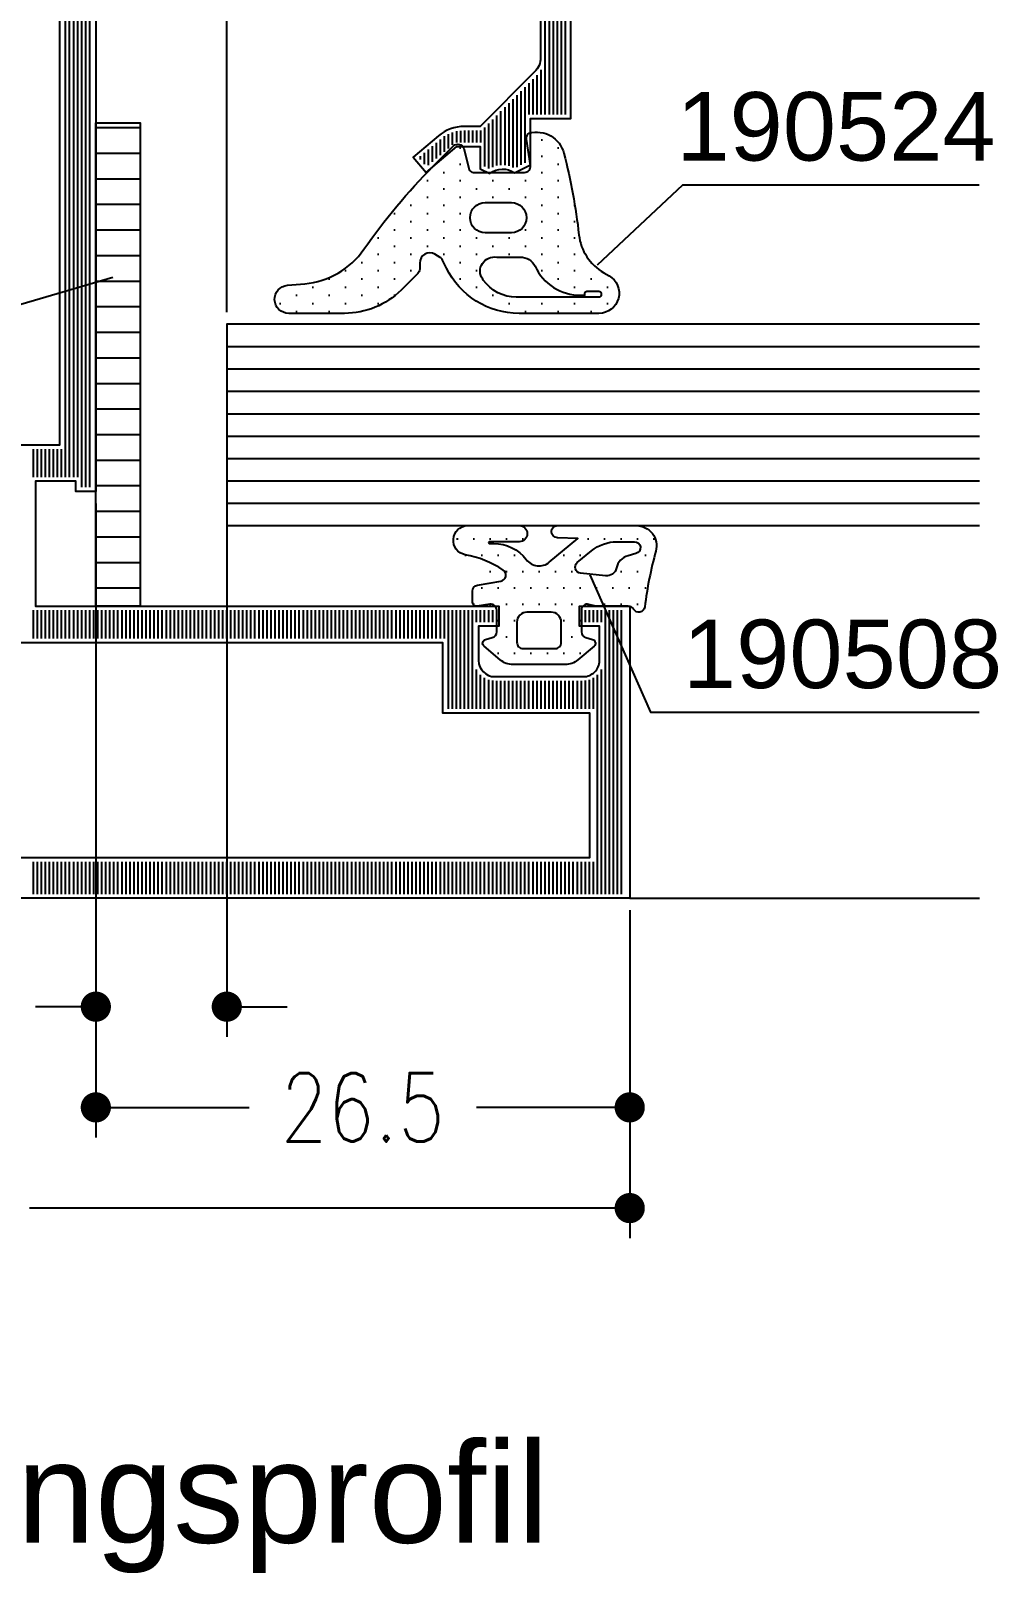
# Model space of a CAD drawing. Extents: x 15 to 184, y 134 to 230.
# Drawn here: x 70.84 to 95.02, y 150.35 to 188.63 of the extents above; entities that cross this region are included whole.
import ezdxf

# ---------------------------------------------------------------- set-up
doc = ezdxf.new("R2010")
doc.units = 0
doc.header["$LTSCALE"] = 6
doc.layers.get('0').update_dxf_attribs({"color": 4, "linetype": 'CONTINUOUS'})
doc.layers.get('DEFPOINTS').update_dxf_attribs({"linetype": 'CONTINUOUS'})
for name, color, linetype in [('01TXT', 7, 'CONTINUOUS'), ('CONST18', 3, 'CONTINUOUS'), ('CONST25', 3, 'CONTINUOUS'), ('DICHT_PAR', 3, 'CONTINUOUS'), ('DICHT_SCH', 3, 'CONTINUOUS'), ('KH_NOR', 7, 'CONTINUOUS'), ('KH_SCH', 3, 'CONTINUOUS'), ('KN_NOR', 7, 'CONTINUOUS'), ('KN_SCH', 3, 'CONTINUOUS'), ('LLMASSE', 7, 'CONTINUOUS'), ('PNR', 7, 'CONTINUOUS')]:
    doc.layers.add(name, color=color, linetype=linetype)
doc.styles.add('SIM80S00', font='simplex.shx', dxfattribs={"width": 0.8})
doc.styles.get("Standard").update_dxf_attribs({"font": 'simplex.shx', "width": 0.8})
doc.styles.add('SWISS', font='swiss_0.ttf')
doc.styles.add('SWISSL', font='swissl_0.ttf')
doc.dimstyles.new('DOK-1ZU1-PUNKT', dxfattribs={"dimscale": 0, "dimtxt": 3, "dimasz": 1.5, "dimexe": 1.5, "dimexo": 0.6, "dimgap": 1.5, "dimtad": 0, "dimdsep": 46, "dimtxsty": 'Standard', "dimblk": 'PUNKT', "dimblk1": 'PUNKT', "dimblk2": 'PUNKT', "dimcen": 0, "dimclrd": 2, "dimclre": 2, "dimclrt": 7, "dimadec": 0, "dimazin": 0, "dimtfac": 0.7, "dimtdec": 4, "dimtofl": 0, "dimtmove": 0, "dimatfit": 3, "dimldrblk": 'PUNKT', "dimfxl": 1, "dimtolj": 1, "dimtzin": 0, "dimarcsym": 0})
doc.dimstyles.new('DOK-1ZU1-STRICH1', dxfattribs={"dimscale": 0, "dimtxt": 3, "dimasz": 1, "dimexe": 1.5, "dimexo": 0.6, "dimgap": 1.5, "dimtad": 0, "dimdsep": 46, "dimtxsty": 'Standard', "dimblk": 'STRICH1', "dimblk1": 'STRICH1', "dimblk2": 'STRICH1', "dimcen": 0, "dimse1": 1, "dimse2": 1, "dimclrd": 2, "dimclre": 2, "dimclrt": 7, "dimadec": 0, "dimazin": 0, "dimtfac": 0.7, "dimtdec": 4, "dimtofl": 0, "dimtmove": 0, "dimatfit": 3, "dimldrblk": 'STRICH1', "dimfxl": 1, "dimtolj": 1, "dimtzin": 0, "dimarcsym": 0})
doc.dimstyles.new('DOK-1ZU2-PUNKT', dxfattribs={"dimscale": 0.5, "dimtxt": 3.4, "dimasz": 1.5, "dimexe": 1.5, "dimexo": 0.6, "dimgap": 1.5, "dimtad": 0, "dimlfac": 2, "dimdsep": 46, "dimtxsty": 'SIM80S00', "dimblk": 'PUNKT', "dimblk1": 'PUNKT', "dimblk2": 'PUNKT', "dimcen": 0, "dimclrd": 3, "dimclre": 3, "dimclrt": 3, "dimadec": 0, "dimazin": 0, "dimtfac": 0.7, "dimtofl": 0, "dimtmove": 2, "dimatfit": 3, "dimldrblk": 'PUNKT', "dimfxl": 1, "dimtolj": 1, "dimarcsym": 0})

# ---------------------------------------------------------------- blocks, each defined once
blk = doc.blocks.new('*X10')
at = {"color": 0}
for p, q in [((0.2, 66.6), (14.3, 66.6)), ((0.2, 66.4), (14.3, 66.4)), ((0.2, 66.2), (14.3, 66.2)), ((0.2, 66), (14.3, 66)), ((0.2, 65.8), (14.3, 65.8)), ((0.2, 65.6), (11.364, 65.6)), ((0.2, 65.4), (11.086, 65.4)), ((0.2, 65.2), (1.8, 65.2)), ((9.4, 65.2), (10.934, 65.2)), ((13.7, 65.6), (14.3, 65.6)), ((13.7, 65.4), (14.3, 65.4)), ((13.7, 65.2), (14.3, 65.2)), ((0.2, 65), (1.8, 65)), ((0.2, 64.8), (1.8, 64.8)), ((0.2, 64.6), (1.8, 64.6)), ((0.2, 64.4), (1.8, 64.4)), ((9.4, 65), (10.846, 65)), ((9.4, 64.8), (10.805, 64.8)), ((9.4, 64.6), (10.8, 64.6)), ((9.4, 64.4), (10.8, 64.4)), ((13.7, 65), (14.3, 65)), ((13.7, 64.8), (14.3, 64.8)), ((0.2, 64.2), (1.8, 64.2)), ((0.2, 64), (1.8, 64)), ((0.2, 63.8), (1.8, 63.8)), ((0.2, 63.6), (1.8, 63.6)), ((9.4, 64.2), (10.8, 64.2)), ((9.4, 64), (10.8, 64)), ((9.4, 63.8), (10.8, 63.8)), ((9.4, 63.6), (10.8, 63.6)), ((0.2, 63.4), (1.8, 63.4)), ((0.2, 63.2), (1.8, 63.2)), ((0.2, 63), (1.8, 63)), ((0.2, 62.8), (1.8, 62.8)), ((9.4, 63.4), (10.8, 63.4)), ((9.4, 63.2), (10.8, 63.2)), ((9.4, 63), (10.8, 63)), ((9.4, 62.8), (10.8, 62.8)), ((0.2, 62.6), (1.8, 62.6)), ((0.2, 62.4), (1.8, 62.4)), ((0.2, 62.2), (1.8, 62.2)), ((9.4, 62.6), (10.8, 62.6)), ((9.4, 62.4), (10.8, 62.4)), ((9.4, 62.2), (10.8, 62.2)), ((0.2, 62), (1.8, 62)), ((0.2, 61.8), (1.8, 61.8)), ((0.2, 61.6), (1.8, 61.6)), ((0.2, 61.4), (1.8, 61.4)), ((9.4, 62), (10.8, 62)), ((9.4, 61.8), (10.8, 61.8)), ((9.4, 61.6), (10.8, 61.6)), ((9.4, 61.4), (10.8, 61.4)), ((0.2, 61.2), (1.8, 61.2)), ((0.2, 61), (1.8, 61)), ((0.2, 60.8), (1.8, 60.8)), ((0.2, 60.6), (1.8, 60.6)), ((9.4, 61.2), (10.8, 61.2)), ((9.4, 61), (10.8, 61)), ((9.4, 60.8), (10.8, 60.8)), ((9.4, 60.6), (10.8, 60.6)), ((0.2, 60.4), (1.8, 60.4)), ((0.2, 60.2), (1.8, 60.2)), ((0.2, 60), (1.8, 60)), ((0.2, 59.8), (1.8, 59.8)), ((9.4, 60.4), (10.8, 60.4)), ((9.4, 60.2), (10.805, 60.2)), ((9.4, 60), (10.846, 60)), ((9.4, 59.8), (10.934, 59.8)), ((13.7, 60.2), (14.3, 60.2)), ((13.7, 60), (14.3, 60)), ((13.7, 59.8), (14.3, 59.8)), ((0.2, 59.6), (1.8, 59.6)), ((0.2, 59.4), (1.8, 59.4)), ((0.2, 59.2), (1.8, 59.2)), ((0.2, 59), (1.8, 59)), ((9.4, 59.6), (11.086, 59.6)), ((9.4, 59.4), (11.364, 59.4)), ((9.4, 59.2), (14.3, 59.2)), ((9.4, 59), (14.3, 59)), ((13.7, 59.6), (14.3, 59.6)), ((13.7, 59.4), (14.3, 59.4)), ((0.2, 58.8), (1.8, 58.8)), ((0.2, 58.6), (1.8, 58.6)), ((0.2, 58.4), (1.8, 58.4)), ((0.2, 58.2), (1.8, 58.2)), ((9.4, 58.8), (14.3, 58.8)), ((9.4, 58.6), (14.3, 58.6)), ((9.4, 58.4), (14.3, 58.4)), ((9.4, 58.2), (14.3, 58.2)), ((0.2, 58), (1.8, 58)), ((0.2, 57.8), (1.8, 57.8)), ((0.2, 57.6), (1.8, 57.6)), ((9.4, 58), (14.3, 58)), ((12.9, 57.8), (14.3, 57.8)), ((12.9, 57.6), (14.3, 57.6)), ((0.2, 57.4), (1.8, 57.4)), ((0.2, 57.2), (1.8, 57.2)), ((0.2, 57), (1.8, 57)), ((0.2, 56.8), (1.8, 56.8)), ((12.9, 57.4), (14.3, 57.4)), ((12.9, 57.2), (14.3, 57.2)), ((12.9, 57), (14.3, 57)), ((12.9, 56.8), (14.3, 56.8)), ((0.2, 56.6), (1.8, 56.6)), ((0.2, 56.4), (1.8, 56.4)), ((0.2, 56.2), (1.8, 56.2)), ((0.2, 56), (1.8, 56)), ((12.9, 56.6), (14.3, 56.6)), ((12.9, 56.4), (14.3, 56.4)), ((12.9, 56.2), (14.3, 56.2)), ((12.9, 56), (14.3, 56)), ((0.2, 55.8), (1.8, 55.8)), ((0.2, 55.6), (1.8, 55.6)), ((0.2, 55.4), (1.8, 55.4)), ((0.2, 55.2), (1.8, 55.2)), ((12.9, 55.8), (14.3, 55.8)), ((12.9, 55.6), (14.3, 55.6)), ((12.9, 55.4), (14.3, 55.4)), ((12.9, 55.2), (14.3, 55.2)), ((0.2, 55), (1.8, 55)), ((0.2, 54.8), (1.8, 54.8)), ((0.2, 54.6), (1.8, 54.6)), ((0.2, 54.4), (1.8, 54.4)), ((12.9, 55), (14.3, 55)), ((12.9, 54.8), (14.3, 54.8)), ((12.9, 54.6), (14.3, 54.6)), ((12.9, 54.4), (14.3, 54.4)), ((0.2, 54.2), (1.8, 54.2)), ((0.2, 54), (1.8, 54)), ((0.2, 53.8), (1.8, 53.8)), ((0.2, 53.6), (1.8, 53.6)), ((12.9, 54.2), (14.3, 54.2)), ((12.9, 54), (14.3, 54)), ((12.9, 53.8), (14.3, 53.8)), ((12.9, 53.6), (14.3, 53.6)), ((0.2, 53.4), (1.8, 53.4)), ((0.2, 53.2), (1.8, 53.2)), ((0.2, 53), (1.8, 53)), ((12.9, 53.4), (14.3, 53.4)), ((12.9, 53.2), (14.3, 53.2)), ((12.9, 53), (14.3, 53)), ((0.2, 52.8), (1.8, 52.8)), ((0.2, 52.6), (1.8, 52.6)), ((0.2, 52.4), (1.8, 52.4)), ((0.2, 52.2), (1.8, 52.2)), ((12.9, 52.8), (14.3, 52.8)), ((12.9, 52.6), (14.3, 52.6)), ((12.9, 52.4), (14.3, 52.4)), ((12.9, 52.2), (14.3, 52.2)), ((0.2, 52), (1.8, 52)), ((0.2, 51.8), (1.8, 51.8)), ((0.2, 51.6), (1.8, 51.6)), ((0.2, 51.4), (1.8, 51.4)), ((12.9, 52), (14.3, 52)), ((12.9, 51.8), (14.3, 51.8)), ((12.9, 51.6), (14.3, 51.6)), ((12.9, 51.4), (14.3, 51.4)), ((0.2, 51.2), (1.8, 51.2)), ((0.2, 51), (1.8, 51)), ((0.2, 50.8), (1.8, 50.8)), ((0.2, 50.6), (1.8, 50.6)), ((12.9, 51.2), (14.3, 51.2)), ((12.9, 51), (14.3, 51)), ((12.9, 50.8), (14.3, 50.8)), ((12.9, 50.6), (14.3, 50.6)), ((0.2, 50.4), (1.8, 50.4)), ((0.2, 50.2), (1.8, 50.2)), ((0.2, 50), (1.8, 50)), ((0.2, 49.8), (1.8, 49.8)), ((12.9, 50.4), (14.3, 50.4)), ((12.9, 50.2), (14.3, 50.2)), ((12.9, 50), (14.3, 50)), ((12.9, 49.8), (14.3, 49.8)), ((0.2, 49.6), (1.8, 49.6)), ((0.2, 49.4), (1.8, 49.4)), ((0.2, 49.2), (1.8, 49.2)), ((12.9, 49.6), (14.3, 49.6)), ((12.9, 49.4), (14.3, 49.4)), ((12.9, 49.2), (14.3, 49.2)), ((0.2, 49), (1.8, 49)), ((0.2, 48.8), (1.8, 48.8)), ((0.2, 48.6), (1.8, 48.6)), ((0.2, 48.4), (1.8, 48.4)), ((12.9, 49), (14.3, 49)), ((12.9, 48.8), (14.3, 48.8)), ((12.9, 48.6), (14.3, 48.6)), ((12.9, 48.4), (14.3, 48.4)), ((0.2, 48.2), (1.8, 48.2)), ((0.2, 48), (1.8, 48)), ((0.2, 47.8), (1.8, 47.8)), ((0.2, 47.6), (1.8, 47.6)), ((12.9, 48.2), (14.3, 48.2)), ((12.9, 48), (14.3, 48)), ((12.9, 47.8), (14.3, 47.8)), ((12.9, 47.6), (14.3, 47.6)), ((0.2, 47.4), (1.8, 47.4)), ((0.2, 47.2), (1.8, 47.2)), ((0.2, 47), (1.8, 47)), ((0.2, 46.8), (1.8, 46.8)), ((12.9, 47.4), (14.3, 47.4)), ((12.9, 47.2), (14.3, 47.2)), ((12.9, 47), (14.3, 47)), ((12.9, 46.8), (14.3, 46.8)), ((0.2, 46.6), (1.8, 46.6)), ((0.2, 46.4), (1.8, 46.4)), ((0.2, 46.2), (1.8, 46.2)), ((0.2, 46), (1.8, 46)), ((12.9, 46.6), (14.3, 46.6)), ((12.9, 46.4), (14.3, 46.4)), ((12.9, 46.2), (14.3, 46.2)), ((12.9, 46), (14.3, 46)), ((0.2, 45.8), (1.8, 45.8)), ((0.2, 45.6), (1.8, 45.6)), ((0.2, 45.4), (1.8, 45.4)), ((0.2, 45.2), (1.8, 45.2)), ((12.9, 45.8), (14.3, 45.8)), ((12.9, 45.6), (14.3, 45.6)), ((12.9, 45.4), (14.3, 45.4)), ((12.9, 45.2), (14.3, 45.2)), ((0.2, 45), (1.8, 45)), ((0.2, 44.8), (1.8, 44.8)), ((0.2, 44.6), (1.8, 44.6)), ((12.9, 45), (14.3, 45)), ((12.9, 44.8), (14.3, 44.8)), ((12.9, 44.6), (14.3, 44.6)), ((0.2, 44.4), (1.8, 44.4)), ((0.2, 44.2), (1.8, 44.2)), ((0.2, 44), (1.8, 44)), ((0.2, 43.8), (1.8, 43.8)), ((12.9, 44.4), (14.3, 44.4)), ((12.9, 44.2), (14.3, 44.2)), ((12.9, 44), (14.3, 44)), ((12.9, 43.8), (14.3, 43.8)), ((0.2, 43.6), (1.8, 43.6)), ((0.2, 43.4), (1.8, 43.4)), ((0.2, 43.2), (1.8, 43.2)), ((0.2, 43), (1.8, 43)), ((12.9, 43.6), (14.3, 43.6)), ((12.9, 43.4), (14.3, 43.4)), ((12.9, 43.2), (14.3, 43.2)), ((12.9, 43), (14.3, 43)), ((0.2, 42.8), (1.8, 42.8)), ((0.2, 42.6), (1.8, 42.6)), ((0.2, 42.4), (1.8, 42.4)), ((0.2, 42.2), (1.8, 42.2)), ((12.9, 42.8), (14.3, 42.8)), ((12.9, 42.6), (14.3, 42.6)), ((12.9, 42.4), (14.3, 42.4)), ((12.9, 42.2), (14.3, 42.2)), ((0.2, 42), (1.8, 42)), ((0.2, 41.8), (1.8, 41.8)), ((0.2, 41.6), (1.8, 41.6)), ((0.2, 41.4), (1.8, 41.4)), ((12.9, 42), (14.3, 42)), ((12.9, 41.8), (14.3, 41.8)), ((12.9, 41.6), (14.3, 41.6)), ((12.9, 41.4), (14.3, 41.4)), ((0.2, 41.2), (1.8, 41.2)), ((0.2, 41), (1.8, 41)), ((0.2, 40.8), (1.8, 40.8)), ((0.2, 40.6), (1.8, 40.6)), ((12.9, 41.2), (14.3, 41.2)), ((12.9, 41), (14.3, 41)), ((12.9, 40.8), (14.3, 40.8)), ((12.9, 40.6), (14.3, 40.6)), ((0.2, 40.4), (1.8, 40.4)), ((0.2, 40.2), (1.8, 40.2)), ((0.2, 40), (1.8, 40)), ((12.9, 40.4), (14.3, 40.4)), ((12.9, 40.2), (14.3, 40.2)), ((12.9, 40), (14.3, 40)), ((20.4, 40.2), (49.6, 40.2)), ((20.4, 40), (49.6, 40)), ((0.2, 39.8), (1.8, 39.8)), ((0.2, 39.6), (1.8, 39.6)), ((0.2, 39.4), (1.8, 39.4)), ((0.2, 39.2), (1.8, 39.2)), ((12.9, 39.8), (14.3, 39.8)), ((12.9, 39.6), (14.3, 39.6)), ((12.9, 39.4), (14.3, 39.4)), ((12.9, 39.2), (14.3, 39.2)), ((20.4, 39.8), (49.6, 39.8)), ((20.9, 39.6), (49.1, 39.6)), ((20.9, 39.4), (49.1, 39.4)), ((20.9, 39.2), (49.1, 39.2)), ((0.2, 39), (1.8, 39)), ((0.2, 38.8), (1.8, 38.8)), ((0.2, 38.6), (1.8, 38.6)), ((0.2, 38.4), (1.8, 38.4)), ((12.9, 39), (14.3, 39)), ((12.9, 38.8), (14.3, 38.8)), ((12.9, 38.6), (14.3, 38.6)), ((12.9, 38.4), (14.3, 38.4)), ((20.9, 39), (49.1, 39)), ((20.9, 38.8), (22.3, 38.8)), ((20.9, 38.6), (22.3, 38.6)), ((20.9, 38.4), (22.3, 38.4)), ((0.2, 38.2), (1.8, 38.2)), ((0.2, 38), (1.8, 38)), ((0.2, 37.8), (1.8, 37.8)), ((0.2, 37.6), (1.8, 37.6)), ((12.9, 38.2), (14.3, 38.2)), ((12.9, 38), (14.3, 38)), ((12.9, 37.8), (14.3, 37.8)), ((12.9, 37.6), (14.3, 37.6)), ((20.9, 38.2), (22.3, 38.2)), ((20.9, 38), (22.3, 38)), ((20.9, 37.8), (22.3, 37.8)), ((20.9, 37.6), (22.3, 37.6)), ((0.2, 37.4), (1.8, 37.4)), ((12.9, 37.4), (14.3, 37.4)), ((20.9, 37.4), (22.3, 37.4))]:
    blk.add_line(p, q, dxfattribs=at)
blk = doc.blocks.new('B-LL132342')
at = {"layer": 'KH_NOR'}
blk.add_lwpolyline([(49.8, 40.5), (20.2, 40.5), (20.2, 39.5), (20.7, 39.5), (20.7, 37.5), (14.5, 37.5), (14.5, 60.5), (13.5, 60.5), (13.5, 59.5), (11.8, 59.5, -0.414213), (11, 60.3), (11, 64.7, -0.414214), (11.8, 65.5), (13.5, 65.5), (13.5, 64.5), (14.5, 64.5), (14.5, 67), (0, 67), (0, 0)], format="xyb", dxfattribs=at)
blk.add_lwpolyline([(2, 6.3), (20.7, 6.3), (20.7, 35.7), (13.7, 35.7, -0.414214), (12.7, 36.7), (12.7, 57.7), (9.2, 57.7), (9.2, 65), (2, 65), (2, 6.3)], format="xyb", close=True, dxfattribs=at)
blk.add_lwpolyline([(22.5, 3.3), (47.5, 3.3), (47.5, 9.3), (49.3, 9.3), (49.3, 6.3), (68, 6.3), (68, 35.7), (49.3, 35.7), (49.3, 32.7), (47.5, 32.7), (47.5, 38.7), (22.5, 38.7), (22.5, 3.3)], close=True, dxfattribs=at)
at = {"layer": 'KH_SCH'}
blk.add_blockref('*X10', (0, 0), dxfattribs=at)
blk = doc.blocks.new('STREIFEN')
at = {"layer": 'DICHT_SCH'}
h = blk.add_hatch(dxfattribs=at)
h.set_pattern_fill('LINE', color=256, scale=0.4, angle=90, style=0)
h.set_pattern_definition([(90, (-94.3153, -226.5009), (-1.27, 8e-17), [])])
h.paths.add_polyline_path([(0, 2.2), (0, 0), (24, 0), (24, 2.2)])
at = {"layer": 'DICHT_PAR'}
blk.add_lwpolyline([(0, 2.2), (0, 0), (24, 0), (24, 2.2)], close=True, dxfattribs=at)
blk = doc.blocks.new('LL199162')
blk.add_blockref('STREIFEN', (0, 0))
blk = doc.blocks.new('B-LL190508')
at = {"layer": 'DICHT_SCH'}
h = blk.add_hatch(dxfattribs=at)
h.set_pattern_fill('DOTS', color=256, scale=13, angle=-90, style=0)
h.set_pattern_definition([(270, (1.0507, -3.7068), (0.8125, -0.40625), [0, -0.8125])])
edge = h.paths.add_edge_path()
edge.add_arc((3, 0.331), 1, 0, 105.22324)
edge.add_arc((-2.514, 20.594), 20, -82.88554, -74.77676, ccw=False)
edge.add_arc((0, 0.45), 0.3, 97.11446, 240)
edge.add_arc((-0.3, -0.07), 0.3, 0, 60, ccw=False)
edge.add_line((0, -0.07), (0, -1.687))
edge.add_line((0, -1.687), (0.09, -2.022))
edge.add_arc((-0.2, -2.1), 0.3, -90, 15, ccw=False)
edge.add_line((-0.2, -2.4), (-1.27, -2.4))
edge.add_arc((-1.27, -2.1), 0.3, -165, -90, ccw=False)
edge.add_line((-1.56, -2.178), (-1.648, -1.848))
edge.add_arc((-1.841, -1.9), 0.2, 15, 140)
edge.add_line((-1.994, -1.771), (-2.666, -2.572))
edge.add_arc((-1.9, -3.215), 1, 140, 180)
edge.add_line((-2.9, -3.215), (-2.9, -5.785))
edge.add_arc((-1.9, -5.785), 1, 180, 220)
edge.add_line((-2.666, -6.428), (-1.994, -7.229))
edge.add_arc((-1.841, -7.1), 0.2, 220, 345)
edge.add_line((-1.648, -7.152), (-1.56, -6.822))
edge.add_arc((-1.27, -6.9), 0.3, 90, 165, ccw=False)
edge.add_line((-1.27, -6.6), (-0.2, -6.6))
edge.add_arc((-0.2, -6.9), 0.3, -8.58394, 90, ccw=False)
edge.add_line((0.097, -6.945), (0.002, -7.57))
edge.add_arc((0.2, -7.6), 0.2, 171.41606, 270)
edge.add_line((0.2, -7.8), (0.748, -7.8))
edge.add_arc((0.748, -7.5), 0.3, -90, -10)
edge.add_line((1.044, -7.552), (1.247, -6.398))
edge.add_arc((1.543, -6.45), 0.3, 33.71262, 170, ccw=False)
edge.add_arc((-2.367, -9.059), 5, 10.19231, 33.71262, ccw=False)
edge.add_arc((3.269, -8.022), 0.731, 191.95742, 357.83663)
edge.add_line((4, -8.05), (4, -5.483))
edge.add_arc((3.6, -5.483), 0.4, 0.00084, 180.00084)
edge.add_line((3.2, -5.483), (3.2, -6.96))
edge.add_arc((3.154, -6.96), 0.046, -180.00036, 0.00036, ccw=False)
edge.add_line((3.108, -6.96), (3.108, -6.748))
edge.add_arc((1.108, -6.731), 2, -0.47387, 52.8235)
edge.add_arc((2.8, -4.5), 0.8, 140.42196, 232.8235, ccw=False)
edge.add_line((2.183, -3.99), (3.358, -2.57))
edge.add_line((3.358, -2.57), (3.4, -3.585))
edge.add_arc((3.7, -3.585), 0.3, 180, 360)
edge.add_line((4, -3.585), (4, 0.331))
edge = h.paths.add_edge_path(flags=16)
edge.add_line((3.2, -0.628), (3.2, 0.231))
edge.add_arc((2.9, 0.231), 0.3, 0, 165)
edge.add_line((2.61, 0.308), (2.506, -0.081))
edge.add_arc((1.733, 0.126), 0.8, -78.15788, -15, ccw=False)
edge.add_arc((2, -1.146), 0.5, 101.84212, 186.029)
edge.add_line((1.503, -1.199), (1.634, -2.442))
edge.add_arc((1.932, -2.41), 0.3, 186.029, 320.42196)
edge.add_line((2.164, -2.602), (2.742, -1.903))
edge.add_arc((1.2, -0.628), 2, -39.57804, 0)
edge = h.paths.add_edge_path(flags=16)
edge.add_arc((-0.8, -5.1), 0.5, -90, 0, ccw=False)
edge.add_line((-0.8, -5.6), (-1.8, -5.6))
edge.add_arc((-1.8, -5.3), 0.3, -180, -90, ccw=False)
edge.add_line((-2.1, -5.3), (-2.1, -3.7))
edge.add_arc((-1.8, -3.7), 0.3, 90, 180, ccw=False)
edge.add_line((-1.8, -3.4), (-0.8, -3.4))
edge.add_arc((-0.8, -3.9), 0.5, 0, 90, ccw=False)
edge.add_line((-0.3, -3.9), (-0.3, -5.1))
at = {"layer": 'DICHT_PAR'}
for points in [[(4, 0.331, 0.494357), (2.737, 1.296, -0.035396), (-0.037, 0.748, 0.719139), (-0.15, 0.19, -0.267949), (0, -0.07), (0, -1.687), (0.09, -2.022, -0.493145), (-0.2, -2.4), (-1.27, -2.4, -0.339454), (-1.56, -2.178), (-1.648, -1.848, 0.606815), (-1.994, -1.771), (-2.666, -2.572, 0.176327), (-2.9, -3.215), (-2.9, -5.785, 0.176327), (-2.666, -6.428), (-1.994, -7.229, 0.606815), (-1.648, -7.152), (-1.56, -6.822, -0.339454), (-1.27, -6.6), (-0.2, -6.6, -0.458807), (0.097, -6.945), (0.002, -7.57, 0.458807), (0.2, -7.8), (0.748, -7.8, 0.36397), (1.044, -7.552), (1.247, -6.398, -0.676335), (1.792, -6.283, -0.102989), (2.554, -8.174, 0.883786), (4, -8.05), (4, -5.483, 1), (3.2, -5.483), (3.2, -6.96, -1.000006), (3.108, -6.96), (3.108, -6.748, 0.236839), (2.317, -5.137, -0.426544), (2.183, -3.99), (3.358, -2.57), (3.4, -3.585, 1), (4, -3.585), (4, 0.331)], [(3.2, -0.628), (3.2, 0.231, 0.876976), (2.61, 0.308), (2.506, -0.081, -0.282773), (1.897, -0.657, 0.3848), (1.503, -1.199), (1.634, -2.442, 0.664354), (2.164, -2.602), (2.742, -1.903, 0.174429), (3.2, -0.628)], [(-0.3, -5.1, -0.414214), (-0.8, -5.6), (-1.8, -5.6, -0.414214), (-2.1, -5.3), (-2.1, -3.7, -0.414214), (-1.8, -3.4), (-0.8, -3.4, -0.414214), (-0.3, -3.9), (-0.3, -5.1)]]:
    blk.add_lwpolyline(points, format="xyb", close=True, dxfattribs=at)
blk = doc.blocks.new('PUNKT')
at = {"color": 0, "linetype": 'CONTINUOUS'}
blk.add_line((-0.5, 0), (-1, 0), dxfattribs=at)
at = {"color": 0, "linetype": 'CONTINUOUS', "const_width": 0.5}
blk.add_lwpolyline([(-0.25, 0, 1), (0.25, 0, 1)], format="xyb", close=True, dxfattribs=at)
blk = doc.blocks.new('*D39')
at = {"color": 3, "linetype": 'ByBlock', "transparency": 16777216}
for p, q in [((52.206, 166.8), (52.206, 158.658)), ((85.706, 166.8), (85.706, 158.658)), ((52.956, 159.408), (67.105, 159.408)), ((84.956, 159.408), (70.807, 159.408))]:
    blk.add_line(p, q, dxfattribs=at)
at = {"layer": 'DEFPOINTS', "color": 0, "linetype": 'ByBlock', "transparency": 16777216}
for p in [(52.206, 167.1), (85.706, 167.1), (85.706, 159.408)]:
    blk.add_point(p, dxfattribs=at)
at = {"color": 3, "linetype": 'ByBlock', "transparency": 16777216, "xscale": 0.75, "yscale": 0.75, "zscale": 0.75, "rotation": 180}
blk.add_blockref('PUNKT', (52.206, 159.408), dxfattribs=at)
at = {"color": 3, "linetype": 'ByBlock', "transparency": 16777216, "xscale": 0.75, "yscale": 0.75, "zscale": 0.75}
blk.add_blockref('PUNKT', (85.706, 159.408), dxfattribs=at)
at = {"color": 3, "linetype": 'ByBlock', "transparency": 16777216, "insert": (68.956, 159.408), "char_height": 1.7, "attachment_point": 5, "style": 'SIM80S00'}
blk.add_mtext('\\A1;67', dxfattribs=at)
blk = doc.blocks.new('*U43')
at = {"layer": 'CONST25'}
for p, q in [((0, 10), (37.357, 10)), ((0, 8.889), (37.357, 8.889)), ((0, 7.778), (37.357, 7.778)), ((0, 6.667), (37.357, 6.667)), ((0, 5.556), (37.357, 5.556)), ((0, 4.444), (37.357, 4.444)), ((0, 3.333), (37.357, 3.333)), ((0, 2.222), (37.357, 2.222)), ((0, 1.111), (37.357, 1.111))]:
    blk.add_line(p, q, dxfattribs=at)
blk.add_lwpolyline([(37.357, 0), (0, 0), (0, 10), (37.357, 10)], dxfattribs=at)
blk = doc.blocks.new('*D48')
at = {"color": 3, "linetype": 'ByBlock', "transparency": 16777216}
for p, q in [((138.5, 85.208), (138.5, 89.158)), ((141, 64.458), (141, 89.158)), ((137.75, 88.408), (137, 88.408)), ((141.75, 88.408), (142.5, 88.408))]:
    blk.add_line(p, q, dxfattribs=at)
at = {"layer": 'DEFPOINTS', "color": 0, "linetype": 'ByBlock', "transparency": 16777216}
for p in [(138.5, 88.408), (138.5, 84.908), (141, 64.158)]:
    blk.add_point(p, dxfattribs=at)
at = {"color": 3, "linetype": 'ByBlock', "transparency": 16777216, "xscale": 0.75, "yscale": 0.75, "zscale": 0.75}
blk.add_blockref('PUNKT', (138.5, 88.408), dxfattribs=at)
at = {"color": 3, "linetype": 'ByBlock', "transparency": 16777216, "xscale": 0.75, "yscale": 0.75, "zscale": 0.75, "rotation": 180}
blk.add_blockref('PUNKT', (141, 88.408), dxfattribs=at)
at = {"color": 3, "linetype": 'ByBlock', "transparency": 16777216, "insert": (139.75, 88.408), "char_height": 1.7, "attachment_point": 5}
blk.add_mtext('\\A1;5', dxfattribs=at)
blk = doc.blocks.new('*D49')
at = {"color": 3, "linetype": 'ByBlock', "transparency": 16777216}
for p, q in [((72.456, 176.9), (72.456, 161.158)), ((85.706, 166.8), (85.706, 161.158)), ((73.206, 161.908), (76.258, 161.908)), ((84.956, 161.908), (81.903, 161.908))]:
    blk.add_line(p, q, dxfattribs=at)
at = {"layer": 'DEFPOINTS', "color": 0, "linetype": 'ByBlock', "transparency": 16777216}
for p in [(72.456, 177.2), (85.706, 167.1), (72.456, 161.908)]:
    blk.add_point(p, dxfattribs=at)
at = {"color": 3, "linetype": 'ByBlock', "transparency": 16777216, "xscale": 0.75, "yscale": 0.75, "zscale": 0.75, "rotation": 180}
blk.add_blockref('PUNKT', (72.456, 161.908), dxfattribs=at)
at = {"color": 3, "linetype": 'ByBlock', "transparency": 16777216, "xscale": 0.75, "yscale": 0.75, "zscale": 0.75}
blk.add_blockref('PUNKT', (85.706, 161.908), dxfattribs=at)
at = {"color": 3, "linetype": 'ByBlock', "transparency": 16777216, "insert": (79.081, 161.908), "char_height": 1.7, "attachment_point": 5}
blk.add_mtext('\\A1;26.5', dxfattribs=at)
blk = doc.blocks.new('*D50')
at = {"color": 3, "linetype": 'ByBlock', "transparency": 16777216}
for p, q in [((72.456, 176.9), (72.456, 163.658)), ((75.706, 176.9), (75.706, 163.658)), ((71.706, 164.408), (70.956, 164.408)), ((76.456, 164.408), (77.206, 164.408))]:
    blk.add_line(p, q, dxfattribs=at)
at = {"layer": 'DEFPOINTS', "color": 0, "linetype": 'ByBlock', "transparency": 16777216}
for p in [(72.456, 177.2), (75.706, 177.2), (72.456, 164.408)]:
    blk.add_point(p, dxfattribs=at)
at = {"color": 3, "linetype": 'ByBlock', "transparency": 16777216, "xscale": 0.75, "yscale": 0.75, "zscale": 0.75}
blk.add_blockref('PUNKT', (72.456, 164.408), dxfattribs=at)
at = {"color": 3, "linetype": 'ByBlock', "transparency": 16777216, "xscale": 0.75, "yscale": 0.75, "zscale": 0.75, "rotation": 180}
blk.add_blockref('PUNKT', (75.706, 164.408), dxfattribs=at)
at = {"color": 3, "linetype": 'ByBlock', "transparency": 16777216, "insert": (68.781, 164.408), "char_height": 1.7, "attachment_point": 5}
blk.add_mtext('\\A1;6.5', dxfattribs=at)
blk = doc.blocks.new('*D68')
at = {"color": 3, "linetype": 'ByBlock', "transparency": 16777216}
for p, q in [((0, 0), (0, 6.136)), ((11, -0.3), (11, 6.136)), ((0.75, 5.386), (3.649, 5.386)), ((10.25, 5.386), (7.351, 5.386))]:
    blk.add_line(p, q, dxfattribs=at)
at = {"layer": 'DEFPOINTS', "color": 0, "linetype": 'ByBlock', "transparency": 16777216}
for p in [(11, 5.386), (0, -0.3), (11, -0.6)]:
    blk.add_point(p, dxfattribs=at)
at = {"color": 3, "linetype": 'ByBlock', "transparency": 16777216, "xscale": 0.75, "yscale": 0.75, "zscale": 0.75, "rotation": 180}
blk.add_blockref('PUNKT', (0, 5.386), dxfattribs=at)
at = {"color": 3, "linetype": 'ByBlock', "transparency": 16777216, "xscale": 0.75, "yscale": 0.75, "zscale": 0.75}
blk.add_blockref('PUNKT', (11, 5.386), dxfattribs=at)
at = {"color": 3, "linetype": 'ByBlock', "transparency": 16777216, "insert": (5.5, 5.386), "char_height": 1.7, "attachment_point": 5}
blk.add_mtext('\\A1;22', dxfattribs=at)
blk = doc.blocks.new('STRICH1')
at = {"color": 0, "linetype": 'CONTINUOUS'}
for p, q in [((0, -1.7), (0, 1.7)), ((0, 0), (-1, 0))]:
    blk.add_line(p, q, dxfattribs=at)
blk = doc.blocks.new('B-LL190524')
at = {"layer": 'DICHT_SCH'}
h = blk.add_hatch(dxfattribs=at)
h.set_pattern_fill('DOTS', color=256, scale=13, style=0)
h.set_pattern_definition([(0, (-3.9241, -2.7582), (0.40625, 0.8125), [0, -0.8125])])
edge = h.paths.add_edge_path()
edge.add_arc((-3.318, 5.089), 2.5, 209.98861, 263.45096, ccw=False)
edge.add_line((-5.483, 3.839), (-5.634, 4.1))
edge.add_arc((-6.5, 3.6), 1, 30.00019, 180.0002)
edge.add_line((-7.5, 3.6), (-7.5, -0.369))
edge.add_arc((-3.5, -0.368), 4, 180.00686, 244.00677)
edge.add_line((-5.253, -3.964), (-4.851, -4.16))
edge.add_arc((-4.982, -4.429), 0.299, 30.08678, 64.08678, ccw=False)
edge.add_line((-4.723, -4.279), (-4.567, -4.55))
edge.add_arc((-5, -4.8), 0.5, -89.99925, 30.0007, ccw=False)
edge.add_line((-5, -5.3), (-5.309, -5.3))
edge.add_arc((-5.309, -5.6), 0.3, 90.02709, 135.3272)
edge.add_line((-5.522, -5.389), (-6.343, -6.219))
edge.add_arc((-3.499, -9.033), 4.001, 135.29956, 179.99958)
edge.add_line((-7.5, -9.033), (-7.5, -11.8))
edge.add_arc((-6.8, -11.8), 0.7, 179.99975, 354.99978)
edge.add_line((-6.103, -11.861), (-6.028, -11.009))
edge.add_arc((-2.042, -11.357), 4.001, 124.71804, 175.00201, ccw=False)
edge.add_arc((-21.405, 16.591), 29.999, 304.71275, 314.99662)
edge.add_line((-0.193, -4.623), (0.812, -3.617))
edge.add_arc((0.6, -3.405), 0.299, 314.97414, 434.97409)
edge.add_line((0.678, -3.116), (-0.352, -2.84))
edge.add_arc((-0.3, -2.647), 0.2, 179.98244, 254.98238, ccw=False)
edge.add_line((-0.5, -2.647), (-0.5, -0.1))
edge.add_arc((-0.2, -0.1), 0.3, 81.61131, 180.00151, ccw=False)
edge.add_line((-0.156, 0.197), (1.156, 0.003))
edge.add_arc((1.199, 0.3), 0.3, 261.69701, 327.33666)
edge.add_arc((0.1, 0.5), 1.4, 345.00907, 435.595)
edge.add_arc((-7.019, -27.199), 29.999, 75.58754, 83.46192)
edge = h.paths.add_edge_path(flags=16)
edge.add_arc((-2.75, -0.75), 0.75, 0, 180)
edge.add_line((-3.5, -0.75), (-3.5, -2.05))
edge.add_arc((-2.75, -2.05), 0.75, 180, 360)
edge.add_line((-2, -2.05), (-2, -0.75))
edge = h.paths.add_edge_path(flags=16)
edge.add_arc((-5.502, -0.296), 0.797, 359.38535, 424.66779)
edge.add_arc((-4.1, 2.688), 2.5, 179.99145, 244.88869, ccw=False)
edge.add_line((-6.6, 2.688), (-6.6, 2.9))
edge.add_line((-6.6, 2.9), (-6.5, 2.9))
edge.add_arc((-6.5, 3), 0.1, 269.99996, 360.00004)
edge.add_line((-6.4, 3), (-6.4, 3.6))
edge.add_arc((-6.5, 3.6), 0.1, 359.99996, 450.00004)
edge.add_line((-6.5, 3.7), (-6.6, 3.7))
edge.add_arc((-6.6, 3.6), 0.1, 89.99996, 180.00004)
edge.add_line((-6.7, 3.6), (-6.7, -0.503))
edge.add_arc((-4.7, -0.503), 2, 180.00861, 235.00852)
edge.add_line((-5.847, -2.141), (-5.802, -2.173))
edge.add_arc((-5.4, -1.6), 0.7, 234.97384, 370.86282)
edge.add_line((-4.713, -1.468), (-4.705, -0.305))
at = {"layer": 'DICHT_PAR'}
for points in [[(-3.603, 2.605, -0.237599), (-5.483, 3.839), (-5.634, 4.1, 0.767327), (-7.5, 3.6), (-7.5, -0.369, 0.286745), (-5.253, -3.964), (-4.851, -4.16, -0.149451), (-4.723, -4.279), (-4.567, -4.55, -0.57735), (-5, -5.3), (-5.309, -5.3, 0.200274), (-5.522, -5.389), (-6.343, -6.219, 0.197552), (-7.5, -9.033), (-7.5, -11.8, 0.957292), (-6.103, -11.861), (-6.028, -11.009, -0.222995), (-4.321, -8.069, 0.044902), (-0.193, -4.623), (0.812, -3.617, 0.57735), (0.678, -3.116), (-0.352, -2.84, -0.339454), (-0.5, -2.647), (-0.5, -0.1, -0.457784), (-0.156, 0.197), (1.156, 0.003, 0.294504), (1.452, 0.138, 0.417212), (0.448, 1.856, 0.034372), (-3.603, 2.605)], [(-4.705, -0.305, 0.292811), (-5.161, 0.424, -0.290987), (-6.6, 2.688), (-6.6, 2.9), (-6.5, 2.9, 0.414214), (-6.4, 3), (-6.4, 3.6, 0.414214), (-6.5, 3.7), (-6.6, 3.7, 0.414214), (-6.7, 3.6), (-6.7, -0.503, 0.244698), (-5.847, -2.141), (-5.802, -2.173, 0.673804), (-4.713, -1.468), (-4.705, -0.305)], [(-2, -0.75, 1), (-3.5, -0.75), (-3.5, -2.05, 1), (-2, -2.05), (-2, -0.75)]]:
    blk.add_lwpolyline(points, format="xyb", close=True, dxfattribs=at)
blk = doc.blocks.new('LL190524')
blk.add_blockref('B-LL190524', (0, 0))
blk = doc.blocks.new('B-LL3091023')
at = {"layer": 'KN_SCH'}
h = blk.add_hatch(dxfattribs=at)
h.set_pattern_fill('_U', color=256, scale=0.2, style=0, pattern_type=0)
h.set_pattern_definition([(0, (-12.61524, 13.0225), (0, 0.2), [])])
edge = h.paths.add_edge_path()
edge.add_line((-0.2, 21.8), (-0.2, 0.415))
edge.add_line((-0.2, 0.415), (-0.45, 0.271))
edge.add_line((-0.45, 0.271), (-1.193, 0.7))
edge.add_line((-1.193, 0.7), (-3.283, 0.7))
edge.add_line((-3.283, 0.7), (-3.9, 0.083))
edge.add_line((-3.9, 0.083), (-3.9, -2.1))
edge.add_line((-3.9, -2.1), (-3.7, -2.1))
edge.add_line((-3.7, -2.1), (-4.7, -2.1))
edge.add_line((-4.7, -2.1), (-4.7, -1))
edge.add_line((-4.7, -1), (-9.357, -1))
edge.add_line((-9.357, -1), (-9.492, -1.525))
edge.add_arc((-12.3, -0.8), 2.9, 270.07902, 345.52249, ccw=False)
edge.add_arc((-12.18, -0.902), 2.8, 209.20814, 267.6284, ccw=False)
edge.add_line((-14.624, -2.269), (-14.429, -2.069))
edge.add_line((-14.429, -2.069), (-13.753, -2.385))
edge.add_arc((-12.3, -0.8), 2.15, 227.47615, 442.33774)
edge.add_line((-12.013, 1.331), (-12.161, 1.351))
edge.add_line((-12.161, 1.351), (-11.7, 2.15))
edge.add_line((-11.7, 2.15), (-11.7, 20.7))
edge.add_line((-11.7, 20.7), (-28.186, 20.7))
edge.add_arc((-28.186, 19.5), 1.2, 90, 135)
edge.add_line((-29.034, 20.349), (-31.8, 17.583))
edge.add_line((-31.8, 17.583), (-31.8, 16.714))
edge.add_arc((-33.6, 16.714), 1.8, 319.99995, 360, ccw=False)
edge.add_line((-32.221, 15.557), (-33.142, 14.46))
edge.add_line((-33.142, 14.46), (-33.601, 14.846))
edge.add_line((-33.601, 14.846), (-32.4, 16.278))
edge.add_line((-32.4, 16.278), (-32.4, 17.7))
edge.add_line((-32.4, 17.7), (-33.574, 17.7))
edge.add_line((-33.574, 17.7), (-33.702, 17.968))
edge.add_arc((-34.712, 18.616), 1.2, 327.30413, 390.0745)
edge.add_line((-33.673, 19.217), (-33.377, 19.8))
edge.add_line((-33.377, 19.8), (-31, 19.8))
edge.add_line((-31, 19.8), (-31, 21.8))
edge.add_line((-31, 21.8), (-0.2, 21.8))
edge = h.paths.add_edge_path(flags=16)
edge.add_line((-11.1, 21), (-11.1, 1.84))
edge.add_arc((-12.3, -0.8), 2.9, 11.94054, 65.55666, ccw=False)
edge.add_line((-9.463, -0.2), (-5.314, -0.2))
edge.add_line((-5.314, -0.2), (-3.849, 1.266))
edge.add_arc((-3.283, 0.7), 0.8, 90, 135, ccw=False)
edge.add_line((-3.283, 1.5), (-1, 1.5))
edge.add_line((-1, 1.5), (-1, 21))
edge.add_line((-1, 21), (-11.1, 21))
at = {"layer": 'KN_NOR'}
for points in [[(0, 22), (0, 0.3), (-0.45, 0.04), (-1.246, 0.5), (-3.2, 0.5), (-3.7, 0), (-3.7, -1.9), (-3.5, -1.9), (-3.5, -2.3), (-4.9, -2.3), (-4.9, -1.2), (-9.202, -1.2), (-9.298, -1.575, -0.341999), (-12.3, -3.9, -0.274409), (-14.869, -2.233), (-14.473, -1.828), (-13.64, -2.217, 1.373176), (-12.04, 1.133), (-12.484, 1.192), (-11.9, 2.203), (-11.9, 20.5), (-28.186, 20.5, 0.198912), (-28.893, 20.207), (-31.6, 17.5), (-31.6, 16.714, -0.176327), (-32.068, 15.429), (-33.117, 14.179), (-33.883, 14.821), (-32.6, 16.35), (-32.6, 17.5), (-33.7, 17.5), (-33.934, 17.988, 0.339409), (-33.904, 19.205), (-33.5, 20), (-31.2, 20), (-31.2, 22), (0, 22)], [(-10.9, 20.8), (-10.9, 1.966, -0.213458), (-9.305, 0), (-5.397, 0), (-3.99, 1.407, -0.198912), (-3.283, 1.7), (-1.2, 1.7), (-1.2, 20.8), (-10.9, 20.8)]]:
    blk.add_lwpolyline(points, format="xyb", close=True, dxfattribs=at)
blk = doc.blocks.new('*U66')
at = {"xscale": -0.5, "yscale": 0.5, "zscale": 0.5, "rotation": 270}
for name, p in [('B-LL3091023', (-0.041, 0.036)), ('LL190524', (9.859, -16.653))]:
    blk.add_blockref(name, p, dxfattribs=at)
blk = doc.blocks.new('*U67')
at = {"layer": 'CONST18'}
blk.add_lwpolyline([(10.8811, -0.6), (21.1783, -0.6)], dxfattribs=at)
at = {"layer": 'PNR', "color": 3}
for points in [[(11.0444, -3.1461), (12.6773, -5.116), (21.1687, -5.116)], [(11.6976, -19.8621), (13.8204, -17.8706), (21.1687, -17.8706)], [(11.5083, -27.5571), (13.018, -30.965), (21.1687, -30.965)]]:
    blk.add_lwpolyline(points, dxfattribs=at)
at = {"layer": 'LLMASSE'}
blk.add_blockref('*U66', (0.0784, -0.6597), dxfattribs=at)
at = {"layer": 'PNR', "color": 10, "style": 'SWISSL'}
for s, p in [('3091023', (12.6773, -4.116)), ('190524', (13.6571, -17.2706)), ('190508', (13.8204, -30.365))]:
    blk.add_text(s, height=1.7, dxfattribs=at).set_placement(p)
at = {"layer": 'LLMASSE'}
dim = blk.add_linear_dim(base=(11, 5.3856), p1=(0, -0.3), p2=(11, -0.6), dimstyle='DOK-1ZU1-STRICH1', override={"dimscale": 0.5, "dimtxt": 3.4, "dimlfac": 2, "dimclrd": 3, "dimclre": 3, "dimclrt": 3}, dxfattribs=at)
dim.commit()
dim.dimension.update_dxf_attribs({"geometry": '*D68', "text_midpoint": (5.5, 5.3856), "dimtype": 128})

msp = doc.modelspace()

# ---------------------------------------------------------------- linework, layer by layer
at = {"layer": 'CONST18'}
msp.add_lwpolyline([(85.7058, 167.1), (94.3841, 167.1)], dxfattribs=at)
at = {"layer": 'PNR', "color": 3}
msp.add_lwpolyline([(72.8746, 182.507), (68.018, 181.0884), (60.6202, 181.0884)], dxfattribs=at)

# ---------------------------------------------------------------- block references
msp.add_blockref('*U67', (73.2058, 202.6813))
at = {"xscale": -0.5, "yscale": 0.5, "zscale": 0.5}
for name, p, rotation in [('B-LL132342', (52.2058, 167.1), 270), ('LL199162', (73.5558, 186.35), 90), ('*U43', (75.7058, 181.35), 180), ('B-LL190508', (85.7058, 174.35), 270)]:
    msp.add_blockref(name, p, dxfattribs=dict(at, rotation=rotation))

# ---------------------------------------------------------------- texts
at = {"layer": '01TXT', "color": 40, "style": 'SWISS'}
msp.add_text('Blendrahmen-Verbreiterungsprofil', height=2.5, dxfattribs=at).set_placement((31.2855, 151.1))

# ---------------------------------------------------------------- dimensions: what is measured, and where the dimension line sits
at = {"layer": 'LLMASSE'}
dim = msp.add_linear_dim(base=(73.2058, 205.6), p1=(75.7058, 181.35), p2=(73.2058, 202.1), dimstyle='DOK-1ZU1-PUNKT', override={"dimscale": 0.5, "dimtxt": 3.4, "dimlfac": 2, "dimclrd": 3, "dimclre": 3, "dimclrt": 3}, dxfattribs=at)
dim.commit()
dim.dimension.update_dxf_attribs({"geometry": '*D48', "text_midpoint": (74.4558, 205.6), "insert": (-65.2942, 117.1919)})
for base, p1, p2, dimstyle, override, picture, middle in [((72.4558, 164.4084), (75.7058, 177.2), (72.4558, 177.2), 'DOK-1ZU1-PUNKT', {"dimscale": 0.5, "dimtxt": 3.4, "dimlfac": 2, "dimclrd": 3, "dimclre": 3, "dimclrt": 3, "dimatfit": 1}, '*D50', (68.7811, 164.4084)), ((72.4558, 161.9084), (85.7058, 167.1), (72.4558, 177.2), 'DOK-1ZU1-PUNKT', {"dimscale": 0.5, "dimtxt": 3.4, "dimlfac": 2, "dimclrd": 3, "dimclre": 3, "dimclrt": 3}, '*D49', (79.0808, 161.9084)), ((85.7058, 159.4084), (52.2058, 167.1), (85.7058, 167.1), 'DOK-1ZU2-PUNKT', {"dimtmove": 0, "dimatfit": 1}, '*D39', (68.9558, 159.4084))]:
    dim = msp.add_linear_dim(base=base, p1=p1, p2=p2, dimstyle=dimstyle, override=override, dxfattribs=at)
    dim.commit()
    dim.dimension.update_dxf_attribs({"geometry": picture, "text_midpoint": middle})

doc.saveas('drawing.dxf')
